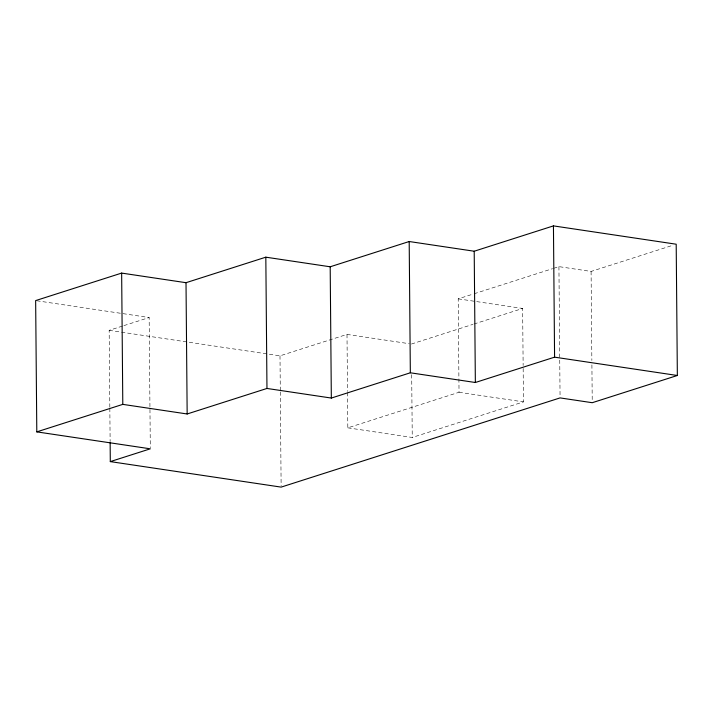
<?xml version="1.0" encoding="UTF-8"?>
<svg xmlns="http://www.w3.org/2000/svg" width="713" height="713" viewBox="0 0 713 713"><rect width="100%" height="100%" fill="white"/><g stroke="black" fill="none" stroke-linecap="round" stroke-linejoin="round"><path stroke-width="0.53" stroke-dasharray="3.56 2.67" d="M109.829 407.203L109.16 330.333L122.841 325.957M123.893 325.618L149.16 317.543L150.3 447.702M109.16 330.333L279.995 355.84L346.999 334.406L409.244 343.702M347.507 392.515L347.819 427.836L459.029 392.275L458.209 298.845L473.058 294.095M474.118 293.756L552.566 268.667M553.627 268.329L558.93 266.635L591.086 271.439L673.054 245.219M411.428 344.031L472.862 324.379M473.922 324.041L522.638 308.462L523.137 365.466M347.819 427.836L412.248 437.461L523.458 401.891L523.146 366.571M458.209 298.845L522.638 308.462M36.737 300.761L149.16 317.543M459.029 392.275L523.458 401.891M591.086 271.439L591.861 360.448M591.906 364.869L592.227 401.597M558.93 266.635L560.062 396.793M411.695 374.655L412.248 437.461M346.999 334.406L347.498 391.41M279.995 355.84L280.298 390.849M280.307 391.936L281.127 485.999M109.838 408.308L110.123 441.57"/><path stroke-width="1.07" d="M110.301 461.605L281.136 487.113L560.07 397.907L592.236 402.711L677.35 375.493L676.2 244.211L553.44 225.887L474.207 251.226L409.191 241.52L330.19 266.787L265.824 257.179L186.013 282.696L121.647 273.088L35.65 300.592L36.8 431.873L150.309 448.816L110.301 461.605L110.141 442.684M36.8 431.873L122.796 404.369L187.162 413.977L266.965 388.451L331.331 398.059L410.34 372.792L475.357 382.498L554.58 357.16L677.35 375.493M553.44 225.887L554.58 357.16M474.207 251.226L475.357 382.498M409.191 241.52L410.34 372.792M330.19 266.787L331.331 398.059M265.824 257.179L266.965 388.451M186.013 282.696L187.162 413.977M121.647 273.088L122.796 404.369"/></g></svg>
